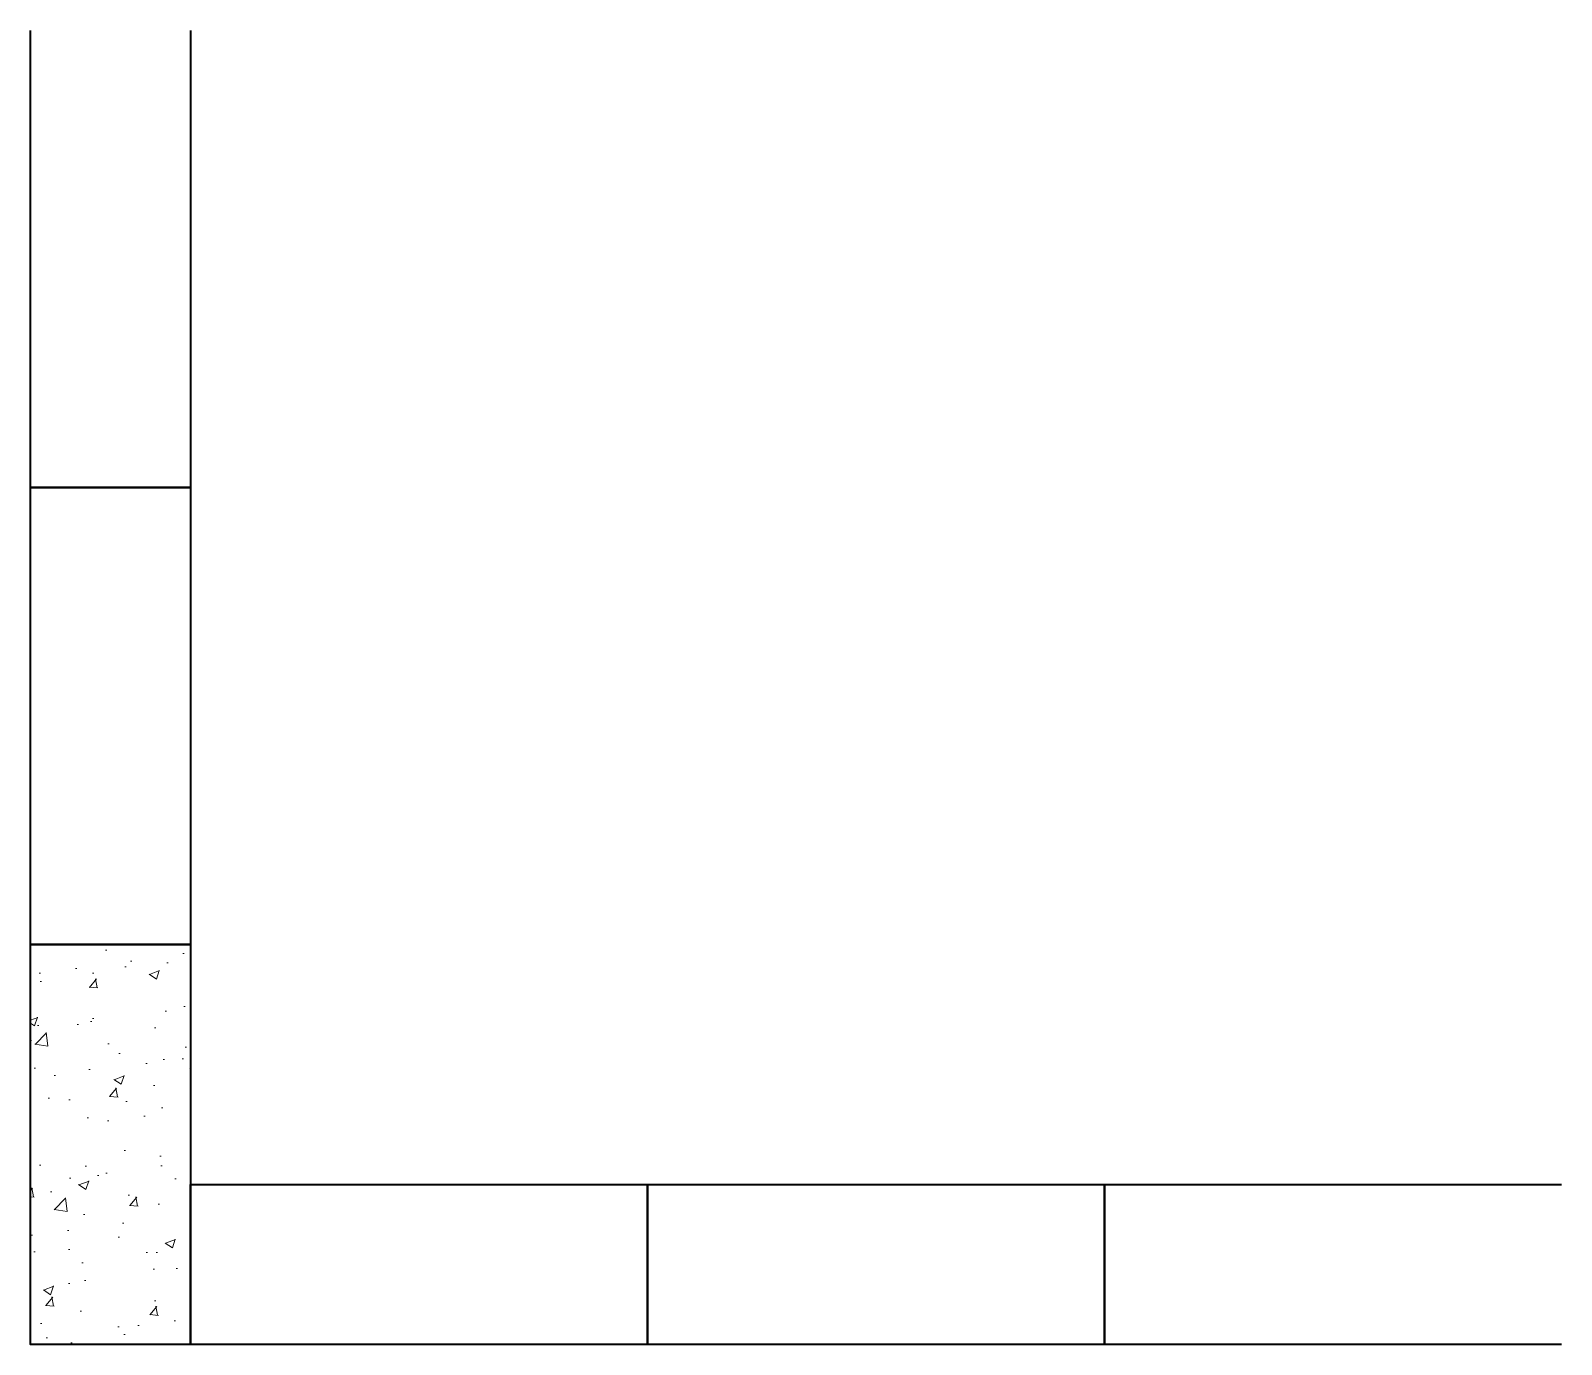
# Model space of a CAD drawing. Header units: metres. Extents: x 0 to 134, y 0 to 115.
import ezdxf

# ---------------------------------------------------------------- set-up
doc = ezdxf.new("R2010")
doc.units = ezdxf.units.M
doc.header["$LTSCALE"] = 5
doc.header["$MEASUREMENT"] = 0
doc.layers.add('A-FLOR-PATT', color=8, linetype='Continuous', lineweight=18)
doc.layers.add('A-WALL-FULL', color=7, linetype='Continuous', lineweight=35)

msp = doc.modelspace()

# ---------------------------------------------------------------- hatches: boundary and pattern name
at = {"layer": 'A-FLOR-PATT'}
h = msp.add_hatch(dxfattribs=at)
h.set_pattern_fill('AR-CONC', color=256, scale=0.05, style=0)
h.set_pattern_definition([(50, (3341.458, 8715.09), (9.1092334, -0.796954), [0.9525, -10.4775]), (355, (3341.458, 8715.09), (-1.762141, 9.552832), [0.762, -8.382]), (100.451, (3342.217, 8715.024), (7.347125, 8.755834), [0.8095, -8.9045]), (46.1842, (3341.458, 8717.63), (13.553952, -2.102116), [1.42875, -15.71625]), (96.6356, (3342.587, 8717.455), (11.870212, 12.371278), [1.21425, -13.35675]), (351.184, (3341.458, 8717.63), (11.87023, 12.371256), [1.143, -12.573]), (21, (3342.728, 8716.995), (7.580744, -5.113276), [0.9525, -10.4775]), (326, (3342.728, 8716.995), (3.090101, 9.209398), [0.762, -8.382]), (71.4514, (3343.36, 8716.569), (10.6708245, 4.096143), [0.8095, -8.9045]), (37.5, (3341.458, 8715.0903), (0.1544302, 4.227752), [0, -8.2804, 0, -8.509, 0, -8.41375]), (7.5, (3341.458, 8715.0903), (3.3409831, 5.0090287), [0, -4.8514, 0, -8.0899, 0, -3.20675]), (327.5, (3338.626, 8715.0903), (6.7795298, -0.2864372), [0, -3.175, 0, -9.906, 0, -13.1445]), (317.5, (3337.356, 8715.0903), (7.406459, 1.2713246), [0, -4.1275, 0, -6.5786, 0, -9.3345])])
h.paths.add_polyline_path([(0, 0), (14, 0), (14, 35), (0, 35)])

# ---------------------------------------------------------------- linework, layer by layer
at = {"layer": 'A-WALL-FULL'}
for p, q in [((0, 75), (0, 115)), ((14, 115), (14, 75)), ((0, 75), (14, 75)), ((0, 35), (0, 75)), ((14, 75), (0, 75)), ((14, 75), (14, 35)), ((14, 35), (0, 35)), ((14, 14), (54, 14)), ((14, 0), (14, 14)), ((54, 14), (54, 0)), ((54, 14), (94, 14)), ((54, 0), (54, 14)), ((94, 14), (134, 14)), ((94, 0), (94, 14)), ((94, 14), (94, 0)), ((54, 0), (14, 0)), ((94, 0), (54, 0)), ((134, 0), (94, 0))]:
    msp.add_line(p, q, dxfattribs=at)
msp.add_lwpolyline([(0, 35), (14, 35), (14, 0), (0, 0)], close=True, dxfattribs=at)

doc.saveas('drawing.dxf')
